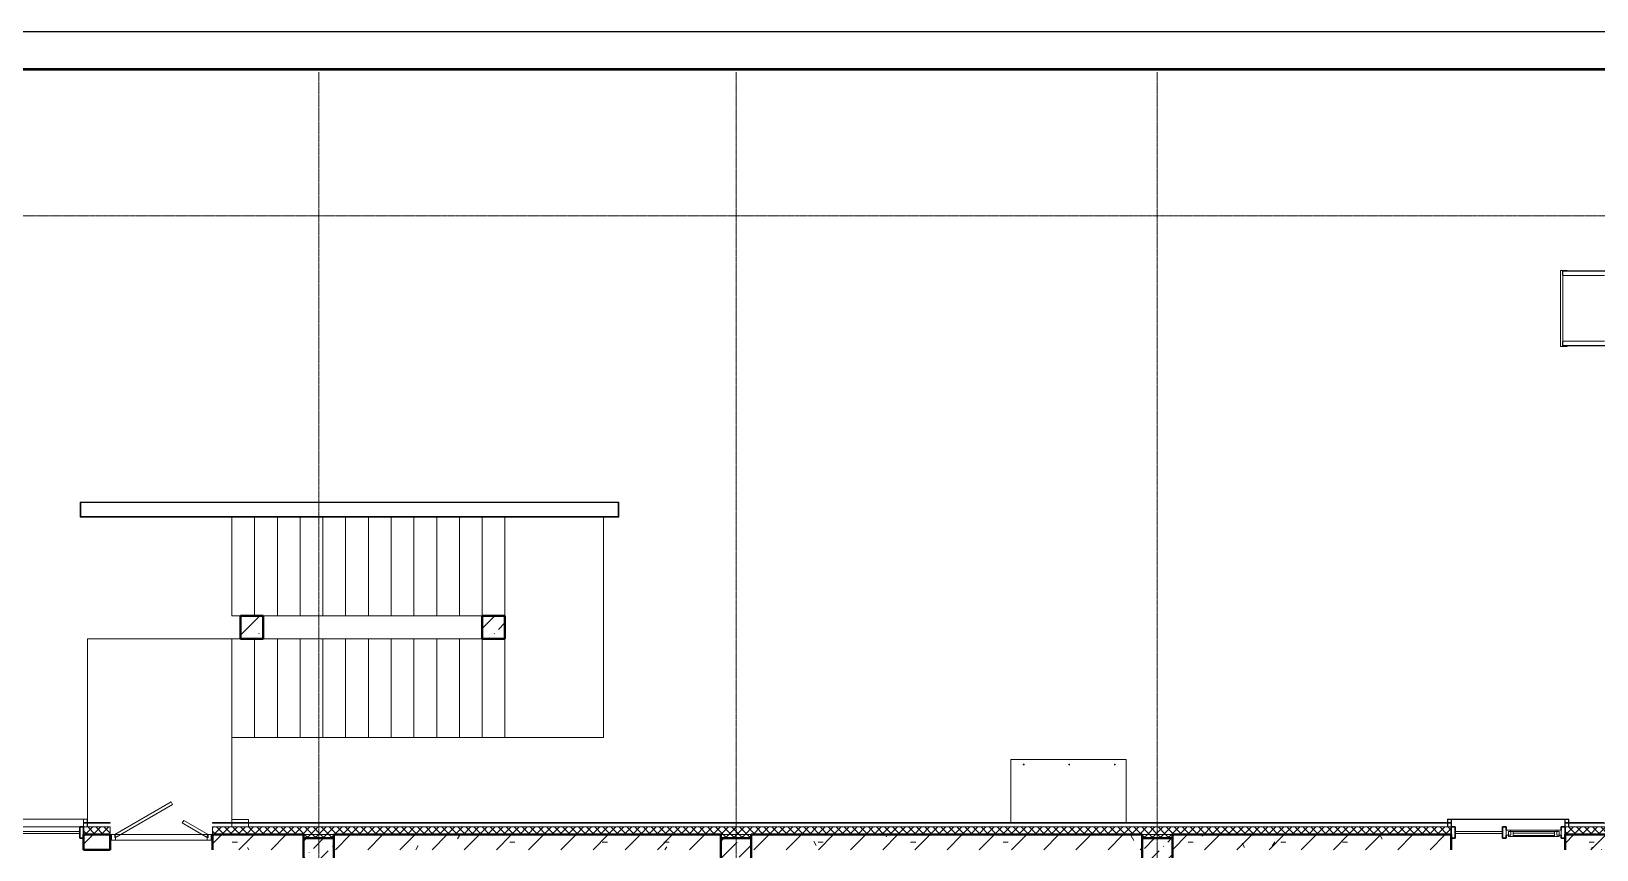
# Model space of a CAD drawing. Header units: millimetres. Extents: x 0 to 351840, y -132678 to 32417.
# Drawn here: x 310687 to 331318, y -96416 to -85637 of the extents above; entities that cross this region are included whole.
import ezdxf

# ---------------------------------------------------------------- set-up
doc = ezdxf.new("R2010")
doc.units = ezdxf.units.MM
doc.linetypes.add('BI_линия_сетки', pattern=[25, 20, -2.5, 0, -2.5])
doc.linetypes.add('BI_невидимые', pattern=[5, 3, -2])
for name, color, linetype, lineweight in [('KPSP-Рамка', 7, 'Continuous', 70), ('Витраж', 7, 'Continuous', 18), ('Двери', 7, 'Continuous', 18), ('Каркас', 7, 'Continuous', 18), ('Лестницы', 7, 'Continuous', 18), ('Несущие колонны', 7, 'Continuous', 18), ('Обобщенные модели', 7, 'Continuous', 9), ('Окна', 7, 'Continuous', 18), ('Оси', 7, 'Continuous', 9), ('Панели витража', 7, 'Continuous', 9), ('Перекрытие', 7, 'Continuous', 18), ('Стены наружные', 7, 'Continuous', 18), ('Стены несущие', 7, 'Continuous', 18), ('Стены отделка', 7, 'Continuous', 18), ('Стены штриховка', 7, 'Continuous', 18)]:
    doc.layers.add(name, color=color, linetype=linetype, lineweight=lineweight)
pattern_1 = [(0, (2e-10, 1e-10), (1625.6, 406.4), [67.056, -1152.144, 67.056, -1152.144, -6502.4]), (0, (2e-10, 1e-10), (1625.6, 406.4), [-2438.4, 67.056, -2371.344, 67.056, -1152.144, -2844.8]), (0, (2e-10, 1e-10), (1625.6, 406.4), [-6096, 67.056, -745.744, 67.056, -1964.944]), (120, (609.6, 203.2), (-1164.7527, 1204.611), [67.056, -1152.144, 67.056, -1152.144, -6502.4]), (120, (609.6, 203.2), (-1164.7527, 1204.611), [-2438.4, 67.056, -2371.344, 67.056, -1152.144, -2844.8]), (120, (609.6, 203.2), (-1164.7527, 1204.611), [-6096, 67.056, -745.744, 67.056, -1964.944]), (240, (812.8, 1016), (-460.8473, -1611.011), [67.056, -1152.144, 67.056, -1152.144, -6502.4]), (240, (812.8, 1016), (-460.8473, -1611.011), [-2438.4, 67.056, -2371.344, 67.056, -1152.144, -2844.8]), (240, (812.8, 1016), (-460.8473, -1611.011), [-6096, 67.056, -745.744, 67.056, -1964.944])]
pattern_2 = [(45, (2e-10, 1e-10), (-212.132, 212.132), [])]
pattern_3 = [(45, (2e-10, 1e-10), (-53.03301, 53.03301), []), (135, (2e-10, 1e-10), (-53.03301, -53.03301), [])]

# ---------------------------------------------------------------- blocks, each defined once
blk = doc.blocks.new('*U84')
at = {"color": 7, "linetype": 'ByBlock', "lineweight": 25}
blk.add_lwpolyline([(594, 420), (594, 0), (0, 0), (0, 420)], close=True, dxfattribs=at)
at = {"color": 0, "linetype": 'ByBlock', "lineweight": 50}
blk.add_lwpolyline([(589, 415), (589, 5), (20, 5), (20, 415)], close=True, dxfattribs=at)
blk = doc.blocks.new('_временные_конструкции_колонны_монолитные_прямоугольная - _временная_конструкция_колонна_400x400-V23-02 Этаж__3_300___Отделочный_')
at = {"layer": 'Несущие колонны', "lineweight": 9}
h = blk.add_hatch(dxfattribs=at)
h.set_pattern_fill('FP_24', color=9, style=0, pattern_type=2)
h.set_pattern_definition([(45, (-26950, -19900), (84.19025, 308.69666), [396.875, -79.375, 3.353, -76.022])])
h.paths.add_polyline_path([(200, -200), (200, 200), (-200, 200), (-200, -200)])
at = {"layer": 'Несущие колонны', "color": 9, "lineweight": 40}
for p, q in [((200, 200), (-200, 200)), ((-200, 200), (-200, -200)), ((200, -200), (200, 200)), ((-200, -200), (200, -200))]:
    blk.add_line(p, q, dxfattribs=at)
blk = doc.blocks.new('_временные_конструкции_колонны_монолитные_прямоугольная - _временная_конструкция_колонна_400x400-V30-02 Этаж__3_300___Отделочный_')
at = {"layer": 'Несущие колонны', "lineweight": 9}
h = blk.add_hatch(dxfattribs=at)
h.set_pattern_fill('FP_31', color=9, style=0, pattern_type=2)
h.set_pattern_definition([(45, (-15900, -19900), (84.1903, 308.6967), [396.875, -79.375, 3.353, -76.022])])
h.paths.add_polyline_path([(-200, -200), (200, -200), (200, 200), (-200, 200)])
at = {"layer": 'Несущие колонны', "color": 9, "lineweight": 40}
for p, q in [((200, 200), (-200, 200)), ((-200, 200), (-200, -200)), ((200, -200), (200, 200)), ((-200, -200), (200, -200))]:
    blk.add_line(p, q, dxfattribs=at)
blk = doc.blocks.new('_Двери_Металлические_Двупольная_Входная_улица-тамбур_стандарт - _дверь_ДМН_2300-1350_стандарт_П ДН-3-5816876-02 Этаж__3_300___Отделочный_')
at = {"layer": 'Двери', "color": 9, "lineweight": 9}
for p, q in [((255, 530), (-490, 100)), ((-471, 67), (274, 497)), ((274, 497), (255, 530)), ((400, 252), (420, 285)), ((721, 67), (400, 252)), ((420, 285), (740, 100)), ((-490, 100), (-530, 100)), ((-530, 25), (-480, 25)), ((-490, 100), (-471, 67)), ((-490, 60), (-490, 100)), ((-480, 60), (-490, 60)), ((-480, 25), (-480, 60)), ((740, 100), (721, 67)), ((730, 60), (740, 60)), ((730, 25), (730, 60)), ((780, 25), (730, 25)), ((740, 100), (780, 100)), ((740, 60), (740, 100))]:
    blk.add_line(p, q, dxfattribs=at)
at = {"layer": 'Двери', "color": 9, "linetype": 'BI_невидимые', "lineweight": 9}
for p, q in [((-550, 25), (-550, 100)), ((-550, 100), (-530, 100)), ((-530, 100), (-550, 100)), ((-550, 100), (-550, 25)), ((-530, 25), (-550, 25)), ((-550, 25), (-530, 25)), ((-530, 100), (-530, 25)), ((-530, 25), (-530, 100)), ((780, 25), (780, 100)), ((780, 100), (800, 100)), ((800, 100), (780, 100)), ((780, 100), (780, 25)), ((800, 25), (780, 25)), ((780, 25), (800, 25)), ((800, 100), (800, 25)), ((800, 25), (800, 100))]:
    blk.add_line(p, q, dxfattribs=at)
blk = doc.blocks.new('Системная панель - _панель_витража_остекление_наружный-6457016-02 Этаж__3_300___Отделочный_')
at = {"layer": 'Панели витража', "color": 9}
for p, q in [((312.5, 12.5), (-312.5, 12.5)), ((-312.5, 12.5), (-312.5, -12.5)), ((312.5, -12.5), (312.5, 12.5)), ((-312.5, -12.5), (312.5, -12.5))]:
    blk.add_line(p, q, dxfattribs=at)
blk = doc.blocks.new('_металлические_изделия_уголок_равнополочный_ГОСТ8509-93 - _металлические_изделия_уголок_63х63х5-5424366-02 Этаж__3_300___Отделочный_')
at = {"layer": 'Каркас', "color": 9}
for p, q in [((32290, 27580), (32290, 27517)), ((32353, 27580), (32290, 27580)), ((32290, 27517), (32293, 27517)), ((32295, 27519), (32295, 27568)), ((32302, 27575), (32351, 27575)), ((32353, 27577), (32353, 27580))]:
    blk.add_line(p, q, dxfattribs=at)
for centre, radius, start, end in [((32293, 27519), 2.3, 270, 0), ((32302, 27568), 7, 90, 180), ((32351, 27577), 2.3, 270, 0), ((32351, 27577), 2.3, 285, 345)]:
    blk.add_arc(centre, radius, start, end, dxfattribs=at)
blk = doc.blocks.new('_металлические_изделия_уголок_равнополочный_ГОСТ8509-93 - _металлические_изделия_уголок_63х63х5-5424367-02 Этаж__3_300___Отделочный_')
at = {"layer": 'Каркас', "color": 9}
for p, q in [((32293, 26643), (32290, 26643)), ((32290, 26643), (32290, 26580)), ((32295, 26592), (32295, 26640)), ((32290, 26580), (32353, 26580)), ((32351, 26585), (32302, 26585)), ((32353, 26580), (32353, 26582))]:
    blk.add_line(p, q, dxfattribs=at)
for centre, radius, start, end in [((32293, 26640), 2.3, 0, 90), ((32302, 26592), 7, 180, 270), ((32351, 26582), 2.3, 0, 90), ((32351, 26582), 2.3, 15, 75)]:
    blk.add_arc(centre, radius, start, end, dxfattribs=at)
blk = doc.blocks.new('_металлические_изделия_уголок_равнополочный_ГОСТ8509-93 - _металлические_изделия_уголок_63х63х5-5357005-02 Этаж__3_300___Отделочный_')
at = {"layer": 'Каркас', "color": 9}
for p, q in [((32295, 27570), (32890, 27570)), ((32295, 27514), (32295, 27519)), ((32295, 27514), (32295, 27512)), ((32295, 27512), (32842, 27512)), ((32890, 27575), (32351, 27575)), ((32850, 27512), (32890, 27512))]:
    blk.add_line(p, q, dxfattribs=at)
blk = doc.blocks.new('_металлические_изделия_уголок_равнополочный_ГОСТ8509-93 - _металлические_изделия_уголок_63х63х5-5357003-02 Этаж__3_300___Отделочный_')
at = {"layer": 'Каркас', "color": 9}
for p, q in [((32842, 26648), (32295, 26648)), ((32295, 26648), (32295, 26645)), ((32295, 26640), (32295, 26645)), ((32890, 26648), (32850, 26648)), ((32890, 26590), (32295, 26590)), ((32351, 26585), (32890, 26585))]:
    blk.add_line(p, q, dxfattribs=at)
blk = doc.blocks.new('_временные_конструкции_колонны_монолитные_прямоугольная - _временная_конструкция_колонна_400x400-V47-02 Этаж__3_300___Отделочный_')
at = {"layer": 'Несущие колонны', "lineweight": 9}
h = blk.add_hatch(dxfattribs=at)
h.set_pattern_fill('FP_43', color=9, style=0, pattern_type=2)
h.set_pattern_definition([(45, (-21400, -19900), (84.19025, 308.6967), [396.875, -79.375, 3.353, -76.022])])
h.paths.add_polyline_path([(200, -200), (200, 200), (-200, 200), (-200, -200)])
at = {"layer": 'Несущие колонны', "color": 9, "lineweight": 40}
for p, q in [((200, 200), (-200, 200)), ((-200, 200), (-200, -200)), ((200, -200), (200, 200)), ((-200, -200), (200, -200))]:
    blk.add_line(p, q, dxfattribs=at)
blk = doc.blocks.new('_металлические_изделия_стержень_прямой2 - _металлические_изделия_стержень_прямой 2-5828631-02 Этаж__3_300___Отделочный_')
at = {"layer": 'Каркас', "color": 9}
for p, q in [((32265, 27580), (32265, 26580)), ((32281, 27580), (32265, 27580)), ((32289, 27580), (32281, 27580)), ((32297, 26647), (32297, 27512)), ((32265, 26580), (32281, 26580)), ((32281, 26580), (32289, 26580))]:
    blk.add_line(p, q, dxfattribs=at)
blk = doc.blocks.new('_временные_конструкции_колонны_монолитные_прямоугольная - _временная_конструкция_колонна_300x300-V56-02 Этаж__3_300___Отделочный_')
at = {"layer": 'Несущие колонны', "lineweight": 9}
h = blk.add_hatch(dxfattribs=at)
h.set_pattern_fill('FP_48', color=9, style=0, pattern_type=2)
h.set_pattern_definition([(45, (-15017.2, -22879.1), (84.1903, 308.6967), [396.875, -79.375, 3.353, -76.022])])
h.paths.add_polyline_path([(150, -150), (150, 150), (-150, 150), (-150, -150)])
at = {"layer": 'Несущие колонны', "color": 9, "lineweight": 40}
for p, q in [((150, 150), (-150, 150)), ((-150, 150), (-150, -150)), ((150, -150), (150, 150)), ((-150, -150), (150, -150))]:
    blk.add_line(p, q, dxfattribs=at)
blk = doc.blocks.new('_временные_конструкции_колонны_монолитные_прямоугольная - _временная_конструкция_колонна_300x300-V61-02 Этаж__3_300___Отделочный_')
at = {"layer": 'Несущие колонны', "lineweight": 9}
h = blk.add_hatch(dxfattribs=at)
h.set_pattern_fill('FP_53', color=9, style=0, pattern_type=2)
h.set_pattern_definition([(45, (-18203.74, -22879.1), (84.19025, 308.6967), [396.875, -79.375, 3.353, -76.022])])
h.paths.add_polyline_path([(150, -150), (150, 150), (-150, 150), (-150, -150)])
at = {"layer": 'Несущие колонны', "color": 9, "lineweight": 40}
for p, q in [((150, 150), (-150, 150)), ((-150, 150), (-150, -150)), ((150, -150), (150, 150)), ((-150, -150), (150, -150))]:
    blk.add_line(p, q, dxfattribs=at)
blk = doc.blocks.new('Прямоугольный импост - _импост_150х50-6455671-02 Этаж__3_300___Отделочный_')
at = {"layer": 'Витраж', "color": 9, "lineweight": 30}
for p, q in [((0, 75), (-50, 75)), ((-50, 75), (-50, -75)), ((0, -75), (0, 75)), ((-50, -75), (0, -75))]:
    blk.add_line(p, q, dxfattribs=at)
blk = doc.blocks.new('_окна_алюминиевые_одностворчатые_витражные - _окно_витражное_алюминиевое-6453962-02 Этаж__3_300___Отделочный_')
at = {"layer": 'Окна', "color": 9}
for p, q in [((-302.5, 32.5), (-362.5, 32.5)), ((-362.5, 32.5), (-362.5, -32.5)), ((-272.5, 12.5), (-332.5, 12.5)), ((-332.5, 12.5), (-332.5, -52.5)), ((-302.5, 32.5), (302.5, 32.5)), ((-302.5, -32.5), (-302.5, 32.5)), ((-272.5, 12.5), (272.5, 12.5)), ((-272.5, -52.5), (-272.5, 12.5)), ((332.5, 12.5), (272.5, 12.5)), ((272.5, 12.5), (272.5, -52.5)), ((362.5, 32.5), (302.5, 32.5)), ((302.5, 32.5), (302.5, -32.5)), ((332.5, -52.5), (332.5, 12.5)), ((362.5, -32.5), (362.5, 32.5)), ((-362.5, -32.5), (-302.5, -32.5)), ((-332.5, -52.5), (-272.5, -52.5)), ((272.5, -7.5), (-272.5, -7.5)), ((-272.5, -7.5), (-272.5, -37.5)), ((-272.5, -37.5), (272.5, -37.5)), ((272.5, -52.5), (-272.5, -52.5)), ((272.5, -37.5), (272.5, -7.5)), ((272.5, -52.5), (332.5, -52.5)), ((302.5, -32.5), (362.5, -32.5))]:
    blk.add_line(p, q, dxfattribs=at)
blk = doc.blocks.new('Прямоугольный импост - _импост_150х50-6455296-02 Этаж__3_300___Отделочный_')
at = {"layer": 'Витраж', "color": 9, "lineweight": 30}
for p, q in [((-50, 75), (0, 75)), ((-50, 32.5), (-50, 75)), ((0, 75), (0, -75)), ((-50, -75), (-50, -32.5)), ((0, -75), (-50, -75))]:
    blk.add_line(p, q, dxfattribs=at)
blk = doc.blocks.new('Прямоугольный импост - _импост_150х50-V71-02 Этаж__3_300___Отделочный_')
at = {"layer": 'Витраж', "color": 9, "lineweight": 30}
for p, q in [((-25, 75), (25, 75)), ((-25, -75), (-25, 75)), ((25, 75), (25, 32.5)), ((25, -75), (-25, -75)), ((25, -32.5), (25, -75))]:
    blk.add_line(p, q, dxfattribs=at)
blk = doc.blocks.new('Системная панель - _панель_витража_остекление_наружный-6462234-02 Этаж__3_300___Отделочный_')
at = {"layer": 'Панели витража', "color": 9}
for p, q in [((762.5, 12.5), (-762.5, 12.5)), ((-762.5, 12.5), (-762.5, -12.5)), ((762.5, -12.5), (762.5, 12.5)), ((-762.5, -12.5), (762.5, -12.5))]:
    blk.add_line(p, q, dxfattribs=at)
blk = doc.blocks.new('Прямоугольный импост - _импост_150х50-V73-02 Этаж__3_300___Отделочный_')
at = {"layer": 'Витраж', "color": 9, "lineweight": 30}
for p, q in [((-50, 75), (0, 75)), ((-50, -75), (-50, 75)), ((0, 75), (0, -75)), ((0, -75), (-50, -75))]:
    blk.add_line(p, q, dxfattribs=at)
blk = doc.blocks.new('_обобщенная_модель_крепеж_01 - _обобщенная_модель_заклепка_1_8х10х200-5917167-02 Этаж__3_300___Отделочный_')
at = {"layer": 'Обобщенные модели', "color": 9}
for p, q in [((26385, 21074), (26385, 21072)), ((26388, 21072), (26388, 21065)), ((26392, 21065), (26392, 21072)), ((26395, 21072), (26395, 21074))]:
    blk.add_line(p, q, dxfattribs=at)
for centre, start_param, end_param in [((26390, 21074), 1.570796, 4.712389), ((26390, 21072), 2.879793, 4.712389), ((26390, 21074), 4.712389, 7.853982), ((26390, 21072), 4.712389, 6.544985)]:
    blk.add_ellipse(centre, major_axis=(5, 0), ratio=0.866025, start_param=start_param, end_param=end_param, dxfattribs=at)
blk = doc.blocks.new('A$C6dd5c291')
at = {"layer": 'Стены наружные'}
for points in [[(12761.7, 24329.1), (12761.7, 24529.1), (12753.7, 24529.1), (12753.7, 24329.1)], [(19853.7, 24329.1), (19853.7, 24521.1), (19845.7, 24521.1), (19845.7, 24329.1)], [(19853.7, 24329.1), (19853.7, 24337.1), (12753.7, 24337.1), (12753.7, 24329.1)], [(12797.5, 20250), (12800, 20250), (12800, 20349.5), (12797.5, 20349.5)], [(12845, 20250), (12847.5, 20250), (12847.5, 20349.5), (12845, 20349.5)], [(30780, 20250), (30780, 20347.4), (30777.5, 20347.4), (30777.5, 20250)], [(30825, 20250.1), (30827.5, 20250.1), (30827.5, 20347.4), (30825, 20347.4), (30825, 20300)], [(32322.5, 20250), (32325, 20250), (32325, 20348), (32322.5, 20348)], [(32372.5, 20250), (32372.5, 20348.1), (32370, 20348.1), (32370, 20250)]]:
    blk.add_hatch(color=9, dxfattribs=at).paths.add_polyline_path(points)
h = blk.add_hatch(color=9, dxfattribs=at)
h.paths.add_polyline_path([(19853.7, 24521.1), (19853.7, 24529.1), (15673.7, 24529.1), (15673.7, 24521.1)])
h.paths.add_polyline_path([(15665.7, 24521.1), (15665.7, 24529.1), (12753.7, 24529.1), (12753.7, 24521.1)])
at = {"layer": 'Стены наружные', "lineweight": 9}
h = blk.add_hatch(dxfattribs=at)
h.set_pattern_fill('FP_42', color=9, style=0, pattern_type=2)
h.set_pattern_definition(pattern_3)
h.paths.add_polyline_path([(32325, 20150), (32900, 20150), (32900, 20250), (32325, 20250)])
h.paths.add_polyline_path([(30825, 20150), (30825, 20250), (14500, 20250), (14500, 20150), (30733.9, 20150)])
h.paths.add_polyline_path([(13150, 20150), (13150, 20250), (12800, 20250), (12800, 20150)])
h.paths.add_polyline_path([(7600, 20150), (7600, 20250), (2897.5, 20250), (2897.5, 20150), (7174.4, 20150)])
at = {"layer": 'Стены наружные'}
h = blk.add_hatch(color=9, dxfattribs=at)
h.paths.add_polyline_path([(32842, 20300), (32842, 20308), (32325, 20308), (32325, 20300)])
h.paths.add_polyline_path([(30825, 20300), (30825, 20308), (14500, 20308), (14500, 20300), (30733.9, 20300)])
h.paths.add_polyline_path([(13150, 20300), (13150, 20308), (12800, 20308), (12800, 20300)])
h.paths.add_polyline_path([(7598.6, 20300), (7598.6, 20308), (2900, 20308), (2900, 20300), (7174.4, 20300)])
h = blk.add_hatch(color=9, dxfattribs=at)
h.paths.add_polyline_path([(7551.2, 20348.6), (7601.2, 20348.6), (7601.2, 20351.1), (7551.2, 20351.1)])
h.paths.add_polyline_path([(12797.5, 20350.8), (12847.5, 20350.8), (12847.5, 20353.3), (12797.5, 20353.3)])
h = blk.add_hatch(color=9, dxfattribs=at)
h.paths.add_polyline_path([(30777.5, 20347.4), (30827.5, 20347.4), (30827.5, 20349.9), (30777.5, 20349.9)])
h.paths.add_polyline_path([(32322.5, 20348), (32372.5, 20348.1), (32372.5, 20350.6), (32322.5, 20350.5)])
at = {"layer": 'Стены наружные', "lineweight": 9}
h = blk.add_hatch(dxfattribs=at)
h.set_pattern_fill('FP_33', color=9, style=0, pattern_type=2)
h.set_pattern_definition(pattern_1)
h.paths.add_polyline_path([(15700, 19950), (15700, 20150), (14500, 20150), (14500, 19950)])
h.paths.add_polyline_path([(12800, 19950), (13150, 19950), (13150, 20150), (12800, 20150)])
h = blk.add_hatch(dxfattribs=at)
h.set_pattern_fill('FP_34', color=9, style=0, pattern_type=2)
h.set_pattern_definition(pattern_2)
h.paths.add_polyline_path([(15700, 19950), (15700, 20150), (14500, 20150), (14500, 19950)])
h.paths.add_polyline_path([(12800, 19950), (13150, 19950), (13150, 20150), (12800, 20150)])
h = blk.add_hatch(dxfattribs=at)
h.set_pattern_fill('FP_42', color=9, style=0, pattern_type=2)
h.set_pattern_definition(pattern_3)
h.paths.add_polyline_path([(15700, 20100), (16100, 20100), (16100, 20150), (15700, 20150)])
h = blk.add_hatch(dxfattribs=at)
h.set_pattern_fill('FP_33', color=9, style=0, pattern_type=2)
h.set_pattern_definition(pattern_1)
h.paths.add_polyline_path([(21200, 19950), (21200, 20150), (16100, 20150), (16100, 19950)])
h = blk.add_hatch(dxfattribs=at)
h.set_pattern_fill('FP_34', color=9, style=0, pattern_type=2)
h.set_pattern_definition(pattern_2)
h.paths.add_polyline_path([(21200, 19950), (21200, 20150), (16100, 20150), (16100, 19950)])
h = blk.add_hatch(dxfattribs=at)
h.set_pattern_fill('FP_42', color=9, style=0, pattern_type=2)
h.set_pattern_definition(pattern_3)
h.paths.add_polyline_path([(21600, 20100), (21600, 20150), (21200, 20150), (21200, 20100)])
h = blk.add_hatch(dxfattribs=at)
h.set_pattern_fill('FP_33', color=9, style=0, pattern_type=2)
h.set_pattern_definition(pattern_1)
h.paths.add_polyline_path([(26750, 19950), (26750, 20150), (21600, 20150), (21600, 19950), (26450.3, 19950)])
h = blk.add_hatch(dxfattribs=at)
h.set_pattern_fill('FP_34', color=9, style=0, pattern_type=2)
h.set_pattern_definition(pattern_2)
h.paths.add_polyline_path([(26750, 19950), (26750, 20150), (21600, 20150), (21600, 19950), (26450.3, 19950)])
h = blk.add_hatch(dxfattribs=at)
h.set_pattern_fill('FP_42', color=9, style=0, pattern_type=2)
h.set_pattern_definition(pattern_3)
h.paths.add_polyline_path([(27150, 20100), (27150, 20150), (26750, 20150), (26750, 20100)])
h = blk.add_hatch(dxfattribs=at)
h.set_pattern_fill('FP_33', color=9, style=0, pattern_type=2)
h.set_pattern_definition(pattern_1)
h.paths.add_polyline_path([(33050, 19950), (33050, 20150), (32325, 20150), (32325, 19950), (32875.6, 19950)])
h.paths.add_polyline_path([(30630, 19950), (30825, 19950), (30825, 20150), (27150, 20150), (27150, 19950), (28592.1, 19950)])
h = blk.add_hatch(dxfattribs=at)
h.set_pattern_fill('FP_34', color=9, style=0, pattern_type=2)
h.set_pattern_definition(pattern_2)
h.paths.add_polyline_path([(33050, 19950), (33050, 20150), (32325, 20150), (32325, 19950), (32875.6, 19950)])
h.paths.add_polyline_path([(30630, 19950), (30825, 19950), (30825, 20150), (27150, 20150), (27150, 19950), (28592.1, 19950)])
at = {"layer": 'Лестницы', "color": 9}
for p, q in [((14753.7, 24329.1), (14753.7, 23029.1)), ((14753.7, 24329.1), (14753.7, 23029.1)), ((15053.7, 24329.1), (15053.7, 23029.1)), ((15053.7, 24329.1), (15053.7, 23029.1)), ((15353.7, 24329.1), (15353.7, 23029.1)), ((15353.7, 24329.1), (15353.7, 23029.1)), ((15653.7, 24329.1), (15653.7, 23029.1)), ((15653.7, 24329.1), (15653.7, 23029.1)), ((15953.7, 24329.1), (15953.7, 23029.1)), ((15953.7, 24329.1), (15953.7, 23029.1)), ((16253.7, 24329.1), (16253.7, 23029.1)), ((16253.7, 24329.1), (16253.7, 23029.1)), ((16553.7, 24329.1), (16553.7, 23029.1)), ((16553.7, 24329.1), (16553.7, 23029.1)), ((16853.7, 24329.1), (16853.7, 23029.1)), ((16853.7, 24329.1), (16853.7, 23029.1)), ((17153.7, 24329.1), (17153.7, 23029.1)), ((17153.7, 24329.1), (17153.7, 23029.1)), ((17453.7, 24329.1), (17453.7, 23029.1)), ((17453.7, 24329.1), (17453.7, 23029.1)), ((17753.7, 24329.1), (17753.7, 23029.1)), ((17753.7, 24329.1), (17753.7, 23029.1)), ((18053.7, 24329.1), (18053.7, 23029.1)), ((18053.7, 24329.1), (18053.7, 23029.1)), ((18353.7, 24329.1), (18353.7, 23029.1)), ((19653.7, 21429.1), (19653.7, 24329.1)), ((14753.7, 23029.1), (14867.2, 23029.1)), ((15167.2, 23029.1), (15353.7, 23029.1)), ((15353.7, 23029.1), (15653.7, 23029.1)), ((15653.7, 23029.1), (15953.7, 23029.1)), ((15953.7, 23029.1), (16253.7, 23029.1)), ((16253.7, 23029.1), (16553.7, 23029.1)), ((16553.7, 23029.1), (16853.7, 23029.1)), ((16853.7, 23029.1), (17153.7, 23029.1)), ((17153.7, 23029.1), (17453.7, 23029.1)), ((17453.7, 23029.1), (17753.7, 23029.1)), ((17753.7, 23029.1), (18053.7, 23029.1)), ((14867.2, 22729.1), (14753.7, 22729.1)), ((15053.7, 21429.1), (15053.7, 22729.1)), ((15053.7, 21429.1), (15053.7, 22729.1)), ((15353.7, 22729.1), (15167.2, 22729.1)), ((15653.7, 22729.1), (15353.7, 22729.1)), ((15353.7, 21429.1), (15353.7, 22729.1)), ((15353.7, 21429.1), (15353.7, 22729.1)), ((15953.7, 22729.1), (15653.7, 22729.1)), ((15653.7, 21429.1), (15653.7, 22729.1)), ((15653.7, 21429.1), (15653.7, 22729.1)), ((16253.7, 22729.1), (15953.7, 22729.1)), ((15953.7, 21429.1), (15953.7, 22729.1)), ((15953.7, 21429.1), (15953.7, 22729.1)), ((16553.7, 22729.1), (16253.7, 22729.1)), ((16253.7, 21429.1), (16253.7, 22729.1)), ((16253.7, 21429.1), (16253.7, 22729.1)), ((16853.7, 22729.1), (16553.7, 22729.1)), ((16553.7, 21429.1), (16553.7, 22729.1)), ((16553.7, 21429.1), (16553.7, 22729.1)), ((17153.7, 22729.1), (16853.7, 22729.1)), ((16853.7, 21429.1), (16853.7, 22729.1)), ((16853.7, 21429.1), (16853.7, 22729.1)), ((17453.7, 22729.1), (17153.7, 22729.1)), ((17153.7, 21429.1), (17153.7, 22729.1)), ((17153.7, 21429.1), (17153.7, 22729.1)), ((17753.7, 22729.1), (17453.7, 22729.1)), ((17453.7, 21429.1), (17453.7, 22729.1)), ((17453.7, 21429.1), (17453.7, 22729.1)), ((18053.7, 22729.1), (17753.7, 22729.1)), ((17753.7, 21429.1), (17753.7, 22729.1)), ((17753.7, 21429.1), (17753.7, 22729.1)), ((18053.7, 21429.1), (18053.7, 22729.1)), ((18053.7, 21429.1), (18053.7, 22729.1)), ((18353.7, 21429.1), (18353.7, 22729.1)), ((18353.7, 21429.1), (18353.7, 22729.1)), ((15053.7, 21429.1), (14753.7, 21429.1)), ((15353.7, 21429.1), (15053.7, 21429.1)), ((15653.7, 21429.1), (15353.7, 21429.1)), ((15953.7, 21429.1), (15653.7, 21429.1)), ((16253.7, 21429.1), (15953.7, 21429.1)), ((16553.7, 21429.1), (16253.7, 21429.1)), ((16853.7, 21429.1), (16553.7, 21429.1)), ((17153.7, 21429.1), (16853.7, 21429.1)), ((17453.7, 21429.1), (17153.7, 21429.1)), ((17753.7, 21429.1), (17453.7, 21429.1)), ((18053.7, 21429.1), (17753.7, 21429.1)), ((18353.7, 21429.1), (18053.7, 21429.1)), ((18353.7, 21429.1), (19653.7, 21429.1))]:
    blk.add_line(p, q, dxfattribs=at)
at = {"layer": 'Оси', "color": 9, "linetype": 'BI_линия_сетки'}
for p, q in [((15900, -3558.5), (15900, 30190.3)), ((21400, -3558.5), (21400, 30190.3)), ((26950, -3558.5), (26950, 30190.3)), ((-4915.7, 28300), (50661.2, 28300))]:
    blk.add_line(p, q, dxfattribs=at)
at = {"layer": 'Перекрытие', "color": 9, "lineweight": 9}
for p, q in [((12853.7, 22729.1), (12853.7, 20308)), ((14753.7, 22729.1), (12853.7, 22729.1)), ((14753.7, 20307.9), (14753.7, 22729.1)), ((25020, 21140), (26539, 21140)), ((25020, 20308), (25020, 21140)), ((26539, 21140), (26539, 20308)), ((12797.5, 20350.8), (7601.2, 20348.6)), ((9694.9, 20250), (12797.5, 20251.3)), ((12797.5, 20349.5), (12797.5, 20350.8)), ((12800, 20251.3), (12845, 20251.3)), ((12845, 20349.5), (12845, 20350.8)), ((12853.7, 20300), (12853.7, 20250)), ((14972.5, 20349.5), (14753.7, 20349.4)), ((14753.7, 20250), (14753.7, 20300)), ((14947.5, 20250), (14972.5, 20250)), ((14972.5, 20307.8), (14972.5, 20349.5)), ((14972.5, 20250), (14972.5, 20300)), ((32322.5, 20348), (30827.5, 20347.4)), ((13170, 20150), (14480, 20150)), ((14480, 20075), (13170, 20075))]:
    blk.add_line(p, q, dxfattribs=at)
at = {"layer": 'Стены наружные', "color": 9}
for p, q in [((7601.2, 20351.1), (12797.5, 20353.3)), ((12797.5, 20350.8), (7601.2, 20348.6)), ((30827.5, 20349.9), (32322.5, 20350.5)), ((32322.5, 20348), (30827.5, 20347.4))]:
    blk.add_line(p, q, dxfattribs=at)
at = {"layer": 'Стены несущие', "color": 9, "lineweight": 40}
for p, q in [((12800, 20150), (12800, 19950)), ((13150, 20150), (12800, 20150)), ((13150, 19950), (13150, 20150)), ((14500, 20150), (14500, 19950)), ((15700, 20150), (14500, 20150)), ((15700, 20100), (15700, 20150)), ((21200, 20150), (16100, 20150)), ((16100, 20150), (16100, 20100)), ((21200, 20100), (21200, 20150)), ((26750, 20150), (21600, 20150)), ((21600, 20150), (21600, 20100)), ((26750, 20100), (26750, 20150)), ((27150, 20150), (27150, 20100)), ((30825, 20150), (27150, 20150)), ((30825, 19950), (30825, 20150)), ((32325, 20150), (32325, 19950)), ((32325, 20150), (33050, 20150)), ((12800, 19950), (13150, 19950))]:
    blk.add_line(p, q, dxfattribs=at)
at = {"layer": 'Стены отделка', "color": 9, "lineweight": 9}
for p, q in [((15665.7, 24529.1), (12753.7, 24529.1)), ((12753.7, 24529.1), (12753.7, 24329.1)), ((12753.7, 24521.1), (15665.7, 24521.1)), ((12761.7, 24329.1), (12761.7, 24529.1)), ((15665.7, 24521.1), (15665.7, 24529.1)), ((19853.7, 24529.1), (15673.7, 24529.1)), ((15673.7, 24529.1), (15673.7, 24521.1)), ((15673.7, 24521.1), (19853.7, 24521.1)), ((19845.7, 24521.1), (19845.7, 24329.1)), ((19853.7, 24329.1), (19853.7, 24529.1)), ((19853.7, 24337.1), (12753.7, 24337.1)), ((12753.7, 24329.1), (19845.7, 24329.1)), ((19845.7, 24329.1), (19853.7, 24329.1)), ((12847.5, 20353.3), (12797.5, 20353.3)), ((12797.5, 20353.3), (12797.5, 20350.8)), ((12797.5, 20350.8), (12847.5, 20350.8)), ((12800, 20349.5), (12797.5, 20349.5)), ((12797.5, 20349.5), (12797.5, 20250)), ((12797.5, 20250), (12800, 20250)), ((12800, 20308), (12800, 20349.5)), ((13150, 20308), (12800, 20308)), ((12800, 20300), (13150, 20300)), ((12800, 20250), (12800, 20300)), ((13150, 20250), (12800, 20250)), ((12800, 20250), (12800, 20150)), ((12847.5, 20349.5), (12845, 20349.5)), ((12845, 20349.5), (12845, 20250)), ((12845, 20250), (12847.5, 20250)), ((12847.5, 20350.8), (12847.5, 20353.3)), ((12847.5, 20250), (12847.5, 20349.5)), ((13150, 20300), (13150, 20308)), ((13150, 20150), (13150, 20250)), ((30825, 20308), (14500, 20308)), ((14500, 20308), (14500, 20300)), ((14500, 20300), (30825, 20300)), ((30825, 20250), (14500, 20250)), ((14500, 20250), (14500, 20150)), ((30827.5, 20349.9), (30777.5, 20349.9)), ((30777.5, 20349.9), (30777.5, 20347.4)), ((30777.5, 20347.4), (30827.5, 20347.4)), ((30780, 20347.4), (30777.5, 20347.4)), ((30777.5, 20347.4), (30777.5, 20250)), ((30780, 20250), (30780, 20347.4)), ((30827.5, 20347.4), (30825, 20347.4)), ((30825, 20347.4), (30825, 20308)), ((30825, 20300), (30825, 20250.1)), ((30825, 20250.1), (30827.5, 20250.1)), ((30825, 20150), (30825, 20250)), ((30827.5, 20347.4), (30827.5, 20349.9)), ((30827.5, 20250.1), (30827.5, 20347.4)), ((32372.5, 20350.6), (32322.5, 20350.5)), ((32322.5, 20350.5), (32322.5, 20348)), ((32322.5, 20348), (32372.5, 20348.1)), ((32325, 20348), (32322.5, 20348)), ((32322.5, 20348), (32322.5, 20250)), ((32322.5, 20250), (32325, 20250)), ((32325, 20308), (32325, 20348)), ((32842, 20308), (32325, 20308)), ((32325, 20300), (32850, 20300)), ((32325, 20250), (32325, 20300)), ((32900, 20250), (32325, 20250)), ((32325, 20250), (32325, 20150)), ((32372.5, 20348.1), (32370, 20348.1)), ((32370, 20348.1), (32370, 20250)), ((32372.5, 20348.1), (32372.5, 20350.6)), ((32372.5, 20250), (32372.5, 20348.1)), ((16100, 20150), (15700, 20150)), ((21600, 20150), (21200, 20150)), ((27150, 20150), (21600, 20150))]:
    blk.add_line(p, q, dxfattribs=at)
at = {"layer": 'Стены штриховка', "color": 9}
for p, q in [((12800, 20308), (12800, 20300)), ((30825, 20300), (30825, 20308)), ((32325, 20308), (32325, 20300))]:
    blk.add_line(p, q, dxfattribs=at)
at = {"layer": 'Витраж', "color": 9, "extrusion": (0, 0, -1), "rotation": 180}
for name, p in [('Прямоугольный импост - _импост_150х50-V73-02 Этаж__3_300___Отделочный_', (-12800, 20175)), ('Прямоугольный импост - _импост_150х50-V71-02 Этаж__3_300___Отделочный_', (-31525, 20175)), ('Прямоугольный импост - _импост_150х50-6455296-02 Этаж__3_300___Отделочный_', (-32325, 20175))]:
    blk.add_blockref(name, p, dxfattribs=at)
at = {"layer": 'Витраж', "color": 9, "rotation": 180}
blk.add_blockref('Прямоугольный импост - _импост_150х50-6455671-02 Этаж__3_300___Отделочный_', (30825, 20175), dxfattribs=at)
at = {"layer": 'Двери', "color": 9}
blk.add_blockref('_Двери_Металлические_Двупольная_Входная_улица-тамбур_стандарт - _дверь_ДМН_2300-1350_стандарт_П ДН-3-5816876-02 Этаж__3_300___Отделочный_', (13700, 20050), dxfattribs=at)
at = {"layer": 'Каркас', "color": 9}
for name in ['_металлические_изделия_стержень_прямой2 - _металлические_изделия_стержень_прямой 2-5828631-02 Этаж__3_300___Отделочный_', '_металлические_изделия_уголок_равнополочный_ГОСТ8509-93 - _металлические_изделия_уголок_63х63х5-5424366-02 Этаж__3_300___Отделочный_', '_металлические_изделия_уголок_равнополочный_ГОСТ8509-93 - _металлические_изделия_уголок_63х63х5-5357005-02 Этаж__3_300___Отделочный_', '_металлические_изделия_уголок_равнополочный_ГОСТ8509-93 - _металлические_изделия_уголок_63х63х5-5424367-02 Этаж__3_300___Отделочный_', '_металлические_изделия_уголок_равнополочный_ГОСТ8509-93 - _металлические_изделия_уголок_63х63х5-5357003-02 Этаж__3_300___Отделочный_']:
    blk.add_blockref(name, (0, 0), dxfattribs=at)
at = {"layer": 'Несущие колонны', "color": 9}
for name, p in [('_временные_конструкции_колонны_монолитные_прямоугольная - _временная_конструкция_колонна_300x300-V56-02 Этаж__3_300___Отделочный_', (15017.2, 22879.1)), ('_временные_конструкции_колонны_монолитные_прямоугольная - _временная_конструкция_колонна_300x300-V61-02 Этаж__3_300___Отделочный_', (18203.7, 22879.1)), ('_временные_конструкции_колонны_монолитные_прямоугольная - _временная_конструкция_колонна_400x400-V30-02 Этаж__3_300___Отделочный_', (15900, 19900)), ('_временные_конструкции_колонны_монолитные_прямоугольная - _временная_конструкция_колонна_400x400-V47-02 Этаж__3_300___Отделочный_', (21400, 19900)), ('_временные_конструкции_колонны_монолитные_прямоугольная - _временная_конструкция_колонна_400x400-V23-02 Этаж__3_300___Отделочный_', (26950, 19900))]:
    blk.add_blockref(name, p, dxfattribs=at)
at = {"layer": 'Обобщенные модели', "color": 9}
for p in [(-1200, 0), (-600, 0), (0, 0)]:
    blk.add_blockref('_обобщенная_модель_крепеж_01 - _обобщенная_модель_заклепка_1_8х10х200-5917167-02 Этаж__3_300___Отделочный_', p, dxfattribs=at)
at = {"layer": 'Окна', "color": 9}
blk.add_blockref('_окна_алюминиевые_одностворчатые_витражные - _окно_витражное_алюминиевое-6453962-02 Этаж__3_300___Отделочный_', (31912.5, 20175), dxfattribs=at)
at = {"layer": 'Панели витража', "color": 9}
for name, p in [('Системная панель - _панель_витража_остекление_наружный-6462234-02 Этаж__3_300___Отделочный_', (11987.5, 20175)), ('Системная панель - _панель_витража_остекление_наружный-6457016-02 Этаж__3_300___Отделочный_', (31187.5, 20175))]:
    blk.add_blockref(name, p, dxfattribs=at)

msp = doc.modelspace()

# ---------------------------------------------------------------- block references
msp.add_blockref('A$C6dd5c291', (298576, -116366))
at = {"layer": 'KPSP-Рамка', "xscale": 100, "yscale": 100, "zscale": 100}
msp.add_blockref('*U84', (290550, -127637), dxfattribs=at)

doc.saveas('drawing.dxf')
